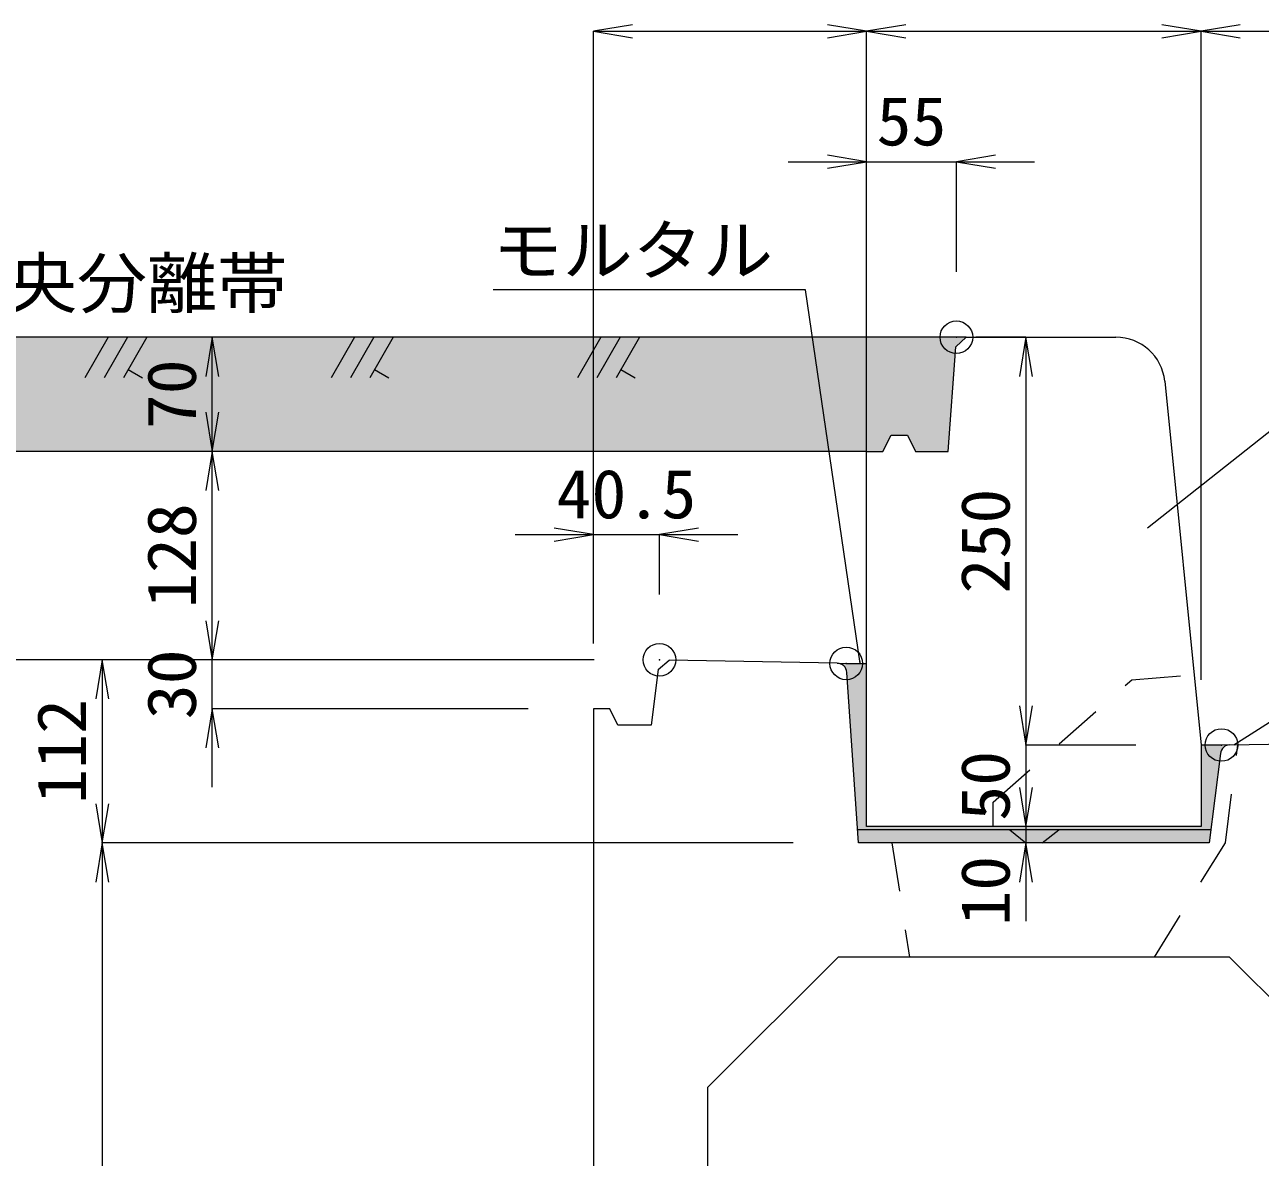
# Model space of a CAD drawing. Units: millimetres at full size. Extents: x 164402 to 209100, y 872507 to 885397.
# Drawn here: x 197496 to 198253, y 882700 to 883394 of the extents above; entities that cross this region are included whole.
import ezdxf
from ezdxf.enums import TextEntityAlignment as Align

# ---------------------------------------------------------------- set-up
doc = ezdxf.new("R2010")
doc.units = ezdxf.units.MM
doc.header["$LTSCALE"] = 40
doc.header["$PDMODE"] = 32
doc.header["$PDSIZE"] = 20
doc.linetypes.add('USER1', pattern=[1.35, 0.75, -0.6])
doc.linetypes.add('USER2', pattern=[1.35, 0.75, -0.6])
for name, color, linetype, lineweight in [('0_2', 7, 'Continuous', 13), ('_0-0_', 7, 'Continuous', 20), ('ハッチング', 7, 'Continuous', 5), ('作業エリア', 11, 'Continuous', 13), ('寸法線', 7, 'Continuous', 13), ('排水孔', 7, 'USER1', 9), ('本体', 2, 'Continuous', 13), ('補助線', 8, 'Continuous', 13)]:
    doc.layers.add(name, color=color, linetype=linetype, lineweight=lineweight)
doc.styles.add('ＭＳ 明朝', font='')
doc.styles.get('ＭＳ 明朝').set_extended_font_data('MS Mincho')

# ---------------------------------------------------------------- blocks, each defined once
blk = doc.blocks.new('open_arrow')
at = {"color": 0, "linetype": 'Continuous', "lineweight": -2}
blk.add_lwpolyline([(7.5, 1.25), (0, 0), (7.5, -1.25)], dxfattribs=at)
blk = doc.blocks.new('filled_arrow')
at = {"color": 0, "linetype": 'Continuous', "lineweight": -2}
blk.add_solid([(7.5, 1.25), (0, 0), (7.5, -1.25)], dxfattribs=at)

msp = doc.modelspace()

# ---------------------------------------------------------------- hatches: boundary and pattern name
at = {"layer": 'ハッチング'}
for color, points in [(256, [(198011.56, 883132.29), (198021.56, 883132.29), (198026.56, 883142.29), (198036.56, 883142.29), (198041.56, 883132.29), (198061.56, 883132.29), (198066.14, 883196.3), (198072.56, 883202.29), (198066.56, 883202.29), (198011.56, 883202.29), (197407.52, 883202.29), (197407.52, 883132.29)]), (8, [(197999.44, 882996.8), (198006.56, 882892.29), (198221.56, 882892.29), (198228.42, 882947.13, -0.3734), (198234.26, 882952.39), (198229.06, 882952.28), (198216.56, 882952.29), (198216.56, 882902.29), (198011.56, 882902.29), (198011.56, 883002.29), (197999.06, 883002.28), (197993.57, 883002.39, -0.38912)])]:
    msp.add_hatch(color=color, dxfattribs=at).paths.add_polyline_path(points)

# ---------------------------------------------------------------- linework, layer by layer
at = {"layer": '0_2', "lineweight": 5}
for p, q in [((197546.72, 883202.29), (197532.4, 883177.47)), ((197558.53, 883202.29), (197544.21, 883177.47)), ((197570.35, 883202.29), (197556.02, 883177.47)), ((197697.73, 883202.29), (197683.41, 883177.47)), ((197709.54, 883202.29), (197695.22, 883177.47)), ((197721.35, 883202.29), (197707.03, 883177.47)), ((197848.74, 883202.29), (197834.42, 883177.47)), ((197860.55, 883202.29), (197846.23, 883177.47)), ((197872.36, 883202.29), (197858.04, 883177.47)), ((197558.92, 883182.5), (197567.63, 883177.47)), ((197709.93, 883182.5), (197718.64, 883177.47)), ((197860.94, 883182.5), (197869.65, 883177.47))]:
    msp.add_line(p, q, dxfattribs=at)
at = {"layer": '0_2'}
for p, q in [((198066.56, 883202.29), (198011.56, 883202.29)), ((198072.56, 883202.29), (198066.56, 883202.29)), ((197993.57, 883002.39), (197999.06, 883002.29)), ((197999.06, 883002.29), (198011.56, 883002.29)), ((198229.06, 882952.29), (198216.56, 882952.29)), ((198234.26, 882952.39), (198229.06, 882952.29))]:
    msp.add_line(p, q, dxfattribs=at)
at = {"layer": '_0-0_'}
msp.add_line((198011.56, 883202.29), (197407.52, 883202.29), dxfattribs=at)
at = {"layer": '作業エリア'}
for p in [(198066.56, 883202.29), (197999.06, 883002.29), (198229.06, 882952.29)]:
    msp.add_point(p, dxfattribs=at)
at = {"layer": '寸法線'}
for p, q in [((197844.06, 883389.86), (198011.56, 883389.86)), ((197844.06, 883014.5), (197844.06, 883389.86)), ((198011.56, 883389.86), (198216.56, 883389.86)), ((198011.56, 883042.29), (198011.56, 883389.86)), ((198011.56, 883042.29), (198011.56, 883389.86)), ((198216.56, 882992.29), (198216.56, 883389.86)), ((198216.56, 883389.86), (198384.06, 883389.86)), ((198216.56, 882992.29), (198216.56, 883389.86)), ((197963.56, 883309.86), (198114.56, 883309.86)), ((198011.56, 883042.28), (198011.56, 883309.86)), ((198066.56, 883242.29), (198066.56, 883309.86)), ((197610.45, 883132.29), (197610.45, 883202.29)), ((198026.56, 883202.29), (197610.45, 883202.29)), ((198109.24, 883202.29), (198078.49, 883202.29)), ((198109.24, 883202.29), (198109.24, 882952.29)), ((197610.45, 883004.5), (197610.45, 883132.29)), ((197971.56, 883132.29), (197610.45, 883132.29)), ((197971.56, 883132.29), (197610.45, 883132.29)), ((197796.06, 883081.24), (197932.56, 883081.24)), ((197844.06, 883014.5), (197844.06, 883081.24)), ((197884.56, 883044.5), (197884.56, 883081.24)), ((197610.45, 882926.5), (197610.45, 883052.5)), ((197610.45, 882926.5), (197610.45, 883052.5)), ((197844.56, 883004.5), (197457.99, 883004.5)), ((197543.04, 883004.5), (197543.04, 882892.29)), ((197844.56, 883004.5), (197543.04, 883004.5)), ((197844.56, 883004.5), (197610.45, 883004.5)), ((197844.56, 883004.5), (197610.45, 883004.5)), ((197844.56, 883004.5), (197610.45, 883004.5)), ((198109.24, 883000.29), (198109.24, 882902.29)), ((197804.06, 882974.5), (197610.45, 882974.5)), ((197804.06, 882974.5), (197610.45, 882974.5)), ((198176.56, 882952.29), (198109.24, 882952.29)), ((198176.56, 882952.29), (198109.24, 882952.29)), ((198109.24, 882950.29), (198109.24, 882844.28)), ((198127.81, 882902.29), (198109.24, 882902.29)), ((198127.81, 882902.29), (198109.24, 882902.29)), ((197966.56, 882892.29), (197543.04, 882892.29)), ((197543.04, 882892.29), (197543.04, 882342.29)), ((197966.56, 882892.29), (197543.04, 882892.29)), ((198127.81, 882892.28), (198109.24, 882892.28))]:
    msp.add_line(p, q, dxfattribs=at)
at = {"layer": '寸法線', "lineweight": 9}
for points in [[(198183.8, 883085.4), (198424.61, 883275.86), (198913.3, 883275.86)], [(198236.66, 882952.35), (198459.64, 883094.07), (198820.78, 883094.07)]]:
    msp.add_lwpolyline(points, dxfattribs=at)
at = {"layer": '寸法線'}
msp.add_lwpolyline([(198007.56, 883002.34), (197974.19, 883231.32), (197782.59, 883231.32)], dxfattribs=at)
at = {"layer": '排水孔'}
for p, q in [((198231.56, 882892.29), (198239.09, 882952.49)), ((198027.06, 882892.29), (198037.83, 882822.29)), ((198187.95, 882822.29), (198231.56, 882892.29))]:
    msp.add_line(p, q, dxfattribs=at)
at = {"layer": '本体'}
for p, q in [((198061.56, 883132.29), (198066.14, 883196.3)), ((198066.14, 883196.3), (198072.56, 883202.29)), ((198072.56, 883202.29), (198164.41, 883202.29)), ((198194.26, 883175.27), (198216.56, 882952.29)), ((198021.56, 883132.29), (198026.56, 883142.29)), ((198026.56, 883142.29), (198036.56, 883142.29)), ((198036.56, 883142.29), (198041.56, 883132.29)), ((198011.56, 882902.29), (198011.56, 883132.29)), ((198011.56, 883132.29), (198021.56, 883132.29)), ((198041.56, 883132.29), (198061.56, 883132.29)), ((197883.82, 882998.55), (197879.56, 882964.5)), ((197854.06, 882974.5), (197844.06, 882974.5)), ((197859.06, 882964.5), (197854.06, 882974.5)), ((197879.56, 882964.5), (197859.06, 882964.5)), ((198216.56, 882952.29), (198216.56, 882902.29)), ((198216.56, 882902.29), (198011.56, 882902.29))]:
    msp.add_line(p, q, dxfattribs=at)
at = {"layer": '本体', "lineweight": 20}
for p, q in [((197883.82, 882998.55), (197890.56, 883004.39)), ((197993.57, 883002.39), (197890.56, 883004.39)), ((198006.56, 882892.29), (197999.44, 882996.8)), ((197844.06, 882974.5), (197844.06, 882352.29)), ((198234.26, 882952.39), (198337.56, 882954.39)), ((198228.42, 882947.13), (198221.56, 882892.29)), ((198222.56, 882900.29), (198006.02, 882900.29)), ((198221.56, 882892.29), (198006.56, 882892.29)), ((197914.06, 882742.29), (197994.06, 882822.29)), ((198234.06, 882822.29), (197994.06, 882822.29)), ((198234.06, 882822.29), (198314.06, 882742.29)), ((197914.06, 882742.29), (197914.06, 882516.32))]:
    msp.add_line(p, q, dxfattribs=at)
at = {"layer": '本体', "linetype": 'USER2'}
for p, q in [((198089.06, 882917.29), (198174.06, 882992.29)), ((198174.06, 882992.29), (198212.26, 882995.29)), ((198089.06, 882902.29), (198089.06, 882917.29))]:
    msp.add_line(p, q, dxfattribs=at)
at = {"layer": '本体', "color": 7, "linetype": 'USER1', "lineweight": 9}
for p, q in [((198099.29, 882900.29), (198109.06, 882892.29)), ((198119.06, 882892.29), (198129.29, 882900.29))]:
    msp.add_line(p, q, dxfattribs=at)
at = {"layer": '本体'}
msp.add_arc((198164.41, 883172.29), 30, 5.71059, 90, dxfattribs=at)
at = {"layer": '本体', "lineweight": 20}
for centre, start, end in [((197993.45, 882996.39), 3.90049, 88.89119), ((198234.37, 882946.39), 91.10881, 172.87498)]:
    msp.add_arc(centre, 6, start, end, dxfattribs=at)
at = {"layer": '補助線', "lineweight": 20}
msp.add_line((198011.56, 883132.29), (197407.52, 883132.29), dxfattribs=at)
at = {"layer": '補助線'}
msp.add_point((197884.56, 883004.5), dxfattribs=at)

# ---------------------------------------------------------------- block references
at = {"layer": '寸法線', "xscale": 3.2, "yscale": 3.2}
for p in [(197844.06, 883389.86), (198011.56, 883389.86), (198216.56, 883389.86), (198066.56, 883309.86), (197884.56, 883081.24)]:
    msp.add_blockref('open_arrow', p, dxfattribs=at)
at = {"layer": '寸法線'}
for p, xscale, yscale, rotation in [((198011.56, 883389.86), 3.2, 3.2, 180), ((198216.56, 883389.86), 3.2, 3.2, 180), ((198011.56, 883309.86), 3.2, 3.2, 180), ((197610.45, 883202.29), 3.2, 3.2, 270), ((198109.24, 883202.29), 3.2, 3.2, 270), ((197610.45, 883132.29), 3.2, 3.2, 90), ((197610.45, 883132.29), 3.2, 3.2, 270), ((197844.06, 883081.24), 3.2, 3.2, 180), ((197610.45, 883004.5), 3.2, 3.2, 90), ((197610.45, 883004.5), 3.2, 3.2, 90), ((197610.45, 883004.5), 3.2, 3.2, 90), ((197543.04, 883004.5), 3.2, 3.2, 270), ((198007.56, 883002.34), 0.16, 0.16, 98.3), ((198109.24, 882952.29), 3.2, 3.2, 90), ((198109.24, 882952.29), 3.2, 3.2, 90), ((197610.45, 882974.5), 3.2, 3.2, 270), ((197610.45, 882974.5), 3.2, 3.2, 270), ((198109.24, 882902.29), 3.2, 3.2, 90), ((198109.24, 882902.29), 3.2, 3.2, 90), ((197543.04, 882892.29), 3.2, 3.2, 90), ((197543.04, 882892.29), 3.2, 3.2, 270), ((198109.24, 882892.28), 3.2, 3.2, 270)]:
    msp.add_blockref('open_arrow', p, dxfattribs=dict(at, xscale=xscale, yscale=yscale, rotation=rotation))
at = {"layer": '寸法線', "lineweight": 9, "xscale": 0.133, "yscale": 0.133}
for p, rotation in [((198183.8, 883085.4), 38.3), ((198236.66, 882952.35), 32.4)]:
    msp.add_blockref('filled_arrow', p, dxfattribs=dict(at, rotation=rotation))

# ---------------------------------------------------------------- texts
at = {"layer": '0_2', "style": 'ＭＳ 明朝', "width": 1.05}
msp.add_text('中央分離帯', height=30.02, dxfattribs=at).set_placement((197441.51, 883211.34), align=Align.BOTTOM_LEFT)
at = {"layer": '寸法線', "style": 'ＭＳ 明朝', "width": 1.05}
for s, p in [('55', (198039.06, 883334.86)), ('40.5', (197864.31, 883106.24))]:
    msp.add_text(s, height=30.02, dxfattribs=at).set_placement(p, align=Align.MIDDLE_CENTER)
msp.add_text('モルタル', height=30.02, dxfattribs=at).set_placement((197954.19, 883270.57), align=Align.TOP_RIGHT)
for s, p in [('70', (197585.45, 883167.29)), ('250', (198084.24, 883077.29)), ('128', (197585.45, 883068.39)), ('30', (197585.45, 882989.5)), ('30', (197585.45, 882989.5)), ('112', (197518.04, 882948.39)), ('50', (198084.24, 882927.29)), ('10', (198084.24, 882862.94))]:
    msp.add_text(s, height=30.02, rotation=90, dxfattribs=at).set_placement(p, align=Align.MIDDLE_CENTER)

doc.saveas('drawing.dxf')
